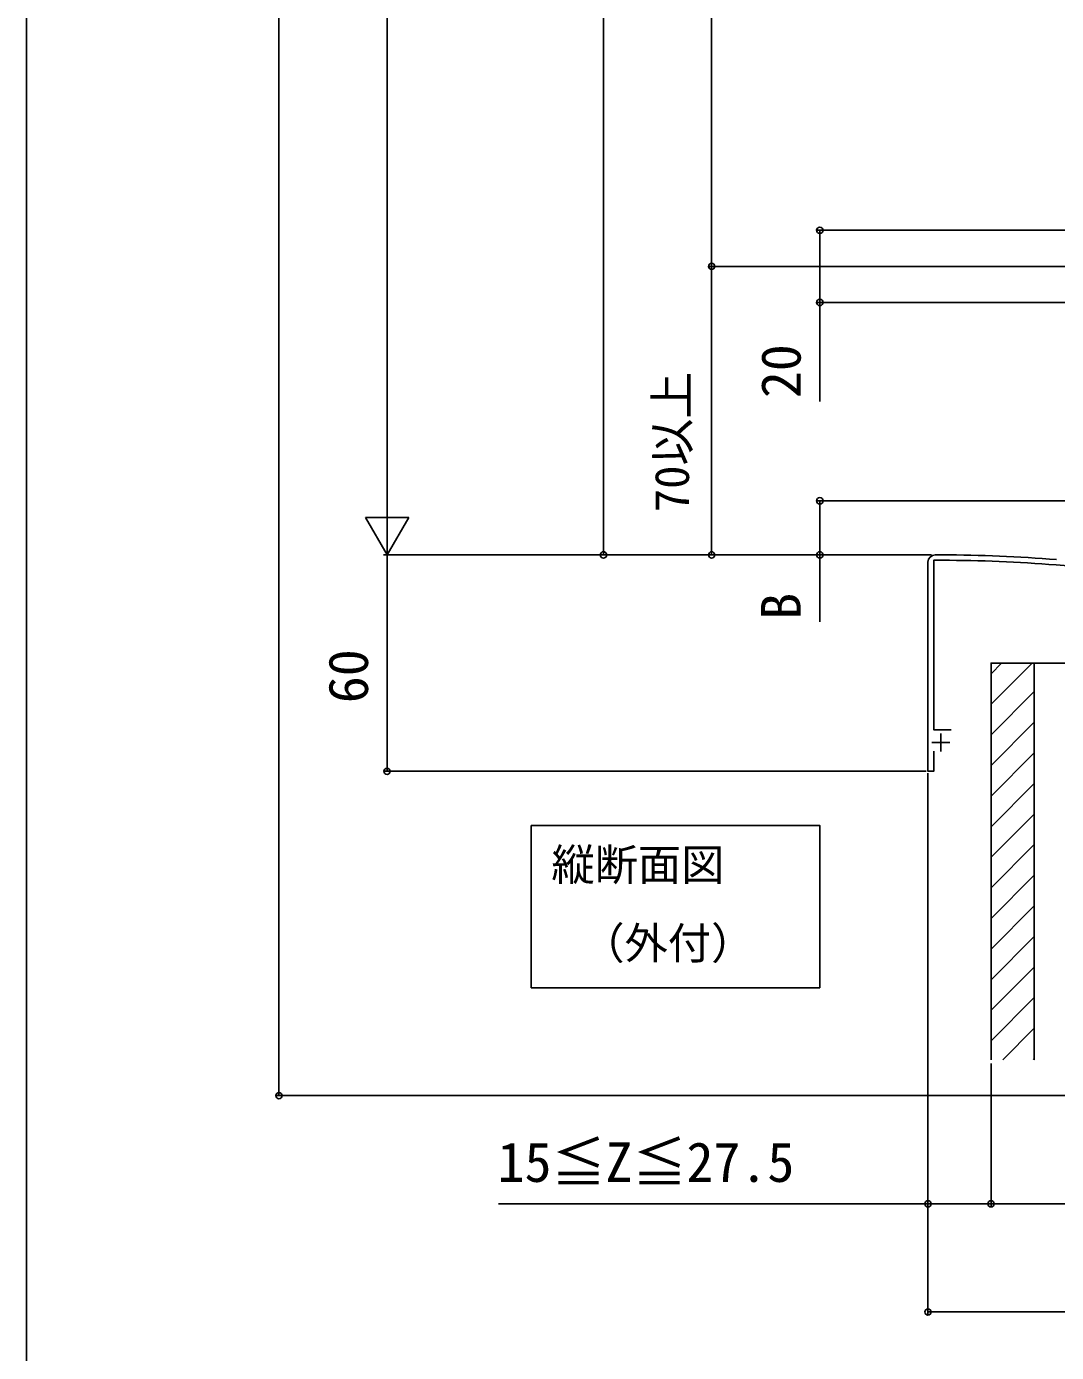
# Model space of a CAD drawing. Units: millimetres, scale not verified. Extents: x -876 to 875, y -1310 to 1303.
# Drawn here: x -875 to -589.4, y -183.4 to 184.2 of the extents above; entities that cross this region are included whole.
import ezdxf
from ezdxf.enums import TextEntityAlignment as Align

# ---------------------------------------------------------------- set-up
doc = ezdxf.new("R2010")
doc.units = ezdxf.units.MM
doc.header["$LTSCALE"] = 6
for name, color, linetype in [('0-1_USER1', 3, 'Continuous'), ('0-2_YKK_11', 7, 'Continuous'), ('0-6_YKK_D', 6, 'Continuous'), ('0-7_YKK_ZWAK', 7, 'Continuous'), ('0-8_YSS_K', 3, 'Continuous')]:
    doc.layers.add(name, color=color, linetype=linetype)
doc.styles.add('ＭＳ ゴシック', font='')
doc.styles.get('ＭＳ ゴシック').set_extended_font_data('MS Gothic')

msp = doc.modelspace()

# ---------------------------------------------------------------- linework, layer by layer
at = {"layer": '0-1_USER1'}
msp.add_lwpolyline([(-735, -37.279), (-655, -37.279), (-655, -82.279), (-735, -82.279)], close=True, dxfattribs=at)
at = {"layer": '0-2_YKK_11'}
for p, q in [((-621, 37.721), (-623, 37.721)), ((-623.9, -14.279), (-618.9, -14.279)), ((-621.4, -11.779), (-621.4, -16.779))]:
    msp.add_line(p, q, dxfattribs=at)
for points in [[(-625, 35.721), (-625, -22.279), (-623.4, -22.279), (-623.4, -16.679)], [(-618.6, -10.779), (-623.4, -10.779), (-623.4, 36.221), (-621, 36.221)], [(-589.478, 34.923), (-525.457, 29.588), (-525.264, 29.692), (-524.716, 29.646), (-524.543, 29.511), (-426.6, 21.349), (-426.6, -10.779), (-431.016, -10.779), (-431.499, -11.149)]]:
    msp.add_lwpolyline(points, dxfattribs=at)
for centre, radius, start, end in [((-623, 35.721), 2, 90.00001, 179.99999), ((-621, -346.98), 384.701, 85.28146, 89.99999), ((-621, -346.977), 383.199, 85.28153, 90.00001)]:
    msp.add_arc(centre, radius, start, end, dxfattribs=at)
at = {"layer": '0-6_YKK_D'}
for p, q in [((-805, -112.191), (-805, 638.721)), ((-775, 49.721), (-775, 626.721)), ((-715, 593.721), (-715, 37.721)), ((-685, 517.721), (-685, 117.721)), ((-518.9, 127.721), (-656, 127.721)), ((-519, 117.721), (-686, 117.721)), ((-519, 117.721), (-686, 117.721)), ((-685, 37.721), (-685, 117.721)), ((-518.9, 107.721), (-656, 107.721)), ((-775, 37.721), (-775, 58.506)), ((-580, 52.721), (-656, 52.721)), ((-775, 37.721), (-781, 48.114)), ((-769, 48.114), (-781, 48.114)), ((-775, 37.721), (-769, 48.114)), ((-624, 37.721), (-776, 37.721)), ((-624, 37.721), (-776, 37.721)), ((-775, 37.721), (-775, -22.279)), ((-624, 37.721), (-716, 37.721)), ((-624, 37.721), (-686, 37.721)), ((-624, 37.721), (-656, 37.721)), ((-625.5, -22.279), (-776, -22.279)), ((-625, -22.779), (-625, -143.191)), ((-625, -22.779), (-625, -173.191)), ((-607.5, -103.279), (-607.5, -143.191)), ((-607.5, -103.279), (-607.5, -143.191)), ((-443.5, -112.191), (-806, -112.191)), ((-607.5, -142.191), (-442.5, -142.191)), ((-625, -172.191), (-425, -172.191))]:
    msp.add_line(p, q, dxfattribs=at)
for points in [[(-655, 127.721), (-655, 107.721), (-655, 80.278)], [(-655, 52.721), (-655, 37.721), (-655, 19.142)], [(-607.5, -142.191), (-625, -142.191), (-744.062, -142.191)]]:
    msp.add_lwpolyline(points, dxfattribs=at)
for centre in [(-655, 127.721), (-685, 117.721), (-685, 117.721), (-655, 107.721), (-655, 52.721), (-715, 37.721), (-685, 37.721), (-655, 37.721), (-775, -22.279), (-805, -112.191), (-625, -142.191), (-607.5, -142.191), (-607.5, -142.191), (-625, -172.191)]:
    msp.add_circle(centre, 0.875, dxfattribs=at)
at = {"layer": '0-7_YKK_ZWAK'}
msp.add_line((-875, 1241), (-875, -1309), dxfattribs=at)
at = {"layer": '0-8_YSS_K'}
for p, q in [((-596.082, 7.721), (-607.5, -3.697)), ((-604.567, 7.721), (-607.5, 4.789)), ((-595.5, 7.721), (-595.5, -102.279)), ((-595.5, -0.182), (-607.5, -12.182)), ((-595.5, -8.667), (-607.5, -20.667)), ((-595.5, -17.153), (-607.5, -29.153)), ((-595.5, -25.638), (-607.5, -37.638)), ((-595.5, -34.123), (-607.5, -46.123)), ((-595.5, -42.608), (-607.5, -54.608)), ((-595.5, -51.094), (-607.5, -63.094)), ((-595.5, -59.579), (-607.5, -71.579)), ((-595.5, -68.064), (-607.5, -80.064)), ((-595.5, -76.55), (-607.5, -88.55)), ((-595.5, -85.035), (-607.5, -97.035)), ((-595.5, -93.52), (-604.259, -102.279)), ((-595.5, -102.005), (-595.773, -102.279))]:
    msp.add_line(p, q, dxfattribs=at)
for points in [[(-595.5, 7.721), (-607.5, 7.721), (-607.5, -102.279)], [(-577.5, 7.721), (-595.5, 7.721), (-595.5, -102.279)]]:
    msp.add_lwpolyline(points, dxfattribs=at)

# ---------------------------------------------------------------- texts
at = {"layer": '0-1_USER1', "style": 'ＭＳ ゴシック'}
for s, p in [('縦断面図', (-729.432, -55.199)), ('（外付）', (-721.148, -76.972))]:
    msp.add_text(s, height=8.798, dxfattribs=at).set_placement(p, align=Align.BOTTOM_LEFT)
at = {"layer": '0-6_YKK_D', "style": 'ＭＳ ゴシック'}
for s, height, p in [('20', 11, (-657, 81.17)), ('70以上', 9.531, (-688.403, 49.542)), ('B', 11, (-657, 19.693)), ('60', 11, (-777, -3.401))]:
    msp.add_text(s, height=height, rotation=90, dxfattribs=at).set_placement(p, align=Align.BOTTOM_LEFT)
msp.add_text('15≦Z≦27.5', height=11, dxfattribs=at).set_placement((-744.364, -139.424), align=Align.BOTTOM_LEFT)

doc.saveas('drawing.dxf')
